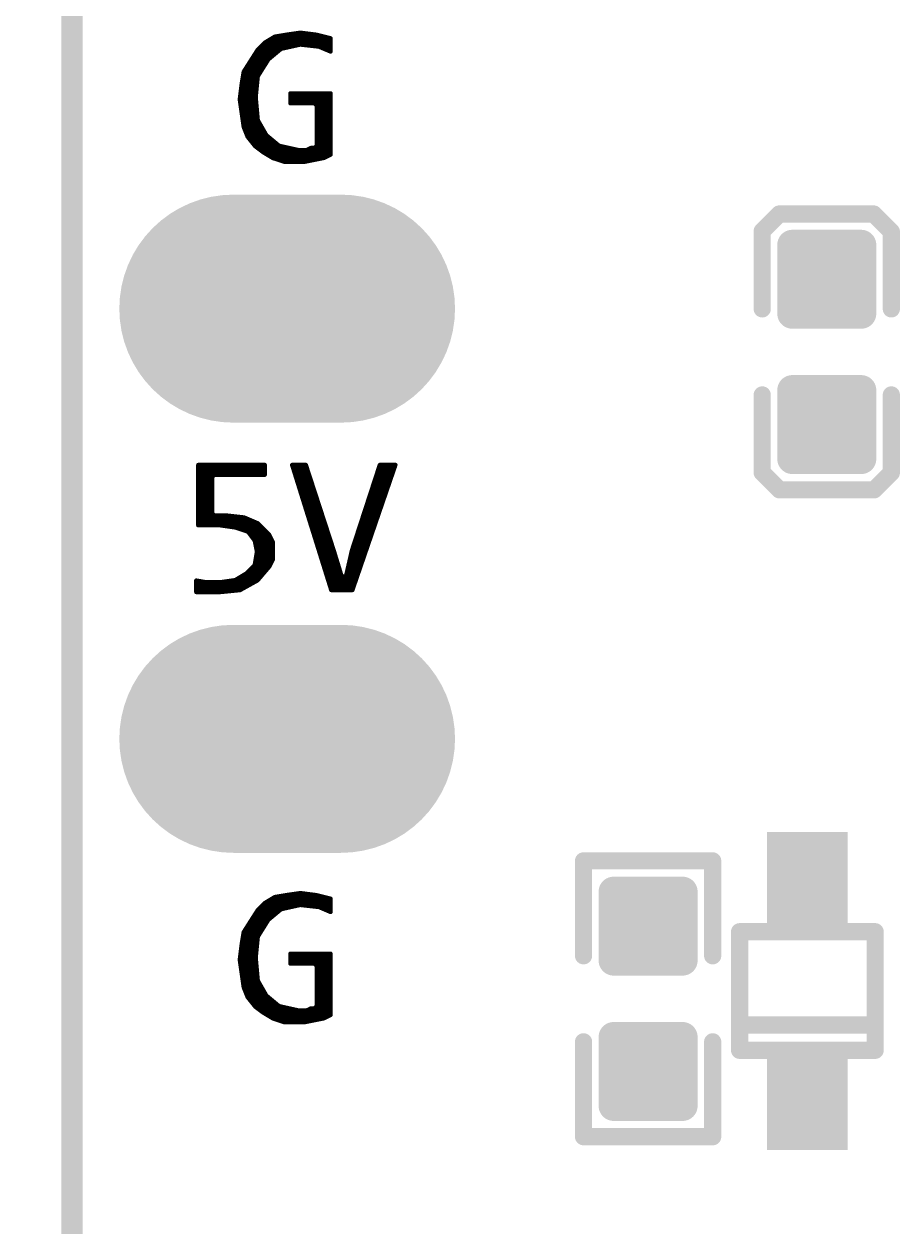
# Model space of a CAD drawing. Extents: x 17.3 to 58.6, y 21.7 to 91.7.
# Drawn here: x 25.12 to 30.29, y 33.65 to 40.75 of the extents above; entities that cross this region are included whole.
import ezdxf

# ---------------------------------------------------------------- set-up
doc = ezdxf.new("R2010")
doc.units = 0
doc.header["$MEASUREMENT"] = 0
doc.layers.get('0').update_dxf_attribs({"linetype": 'CONTINUOUS'})
doc.layers.add('SILKTOP_PHO', color=251, linetype='CONTINUOUS', true_color=0x636466)
doc.styles.get("Standard").update_dxf_attribs({"font": 'arial.ttf'})
doc.dimstyles.new('1', dxfattribs={"dimtxt": 1.5, "dimasz": 1.5, "dimexe": 0.18, "dimexo": 0, "dimgap": 0.5, "dimtad": 0, "dimtih": 1, "dimtoh": 1, "dimzin": 0, "dimdsep": 46, "dimtxsty": 'Standard', "dimcen": 0.09, "dimclrd": 7, "dimadec": 0, "dimazin": 0, "dimtfac": 1, "dimtofl": 0, "dimtmove": 2, "dimatfit": 3, "dimfxl": 1, "dimtolj": 1, "dimtzin": 0, "dimlwd": 15, "dimlwe": 15, "dimarcsym": 0})

# ---------------------------------------------------------------- blocks, each defined once
blk = doc.blocks.new('ROUND_191')
at = {"const_width": 0.0127}
blk.add_lwpolyline([(-0.00635, 0, 1), (0.00635, 0, 1)], format="xyb", close=True, dxfattribs=at)
blk = doc.blocks.new('ROUND_16')
at = {"const_width": 0.0508}
blk.add_lwpolyline([(-0.0254, 0, 1), (0.0254, 0, 1)], format="xyb", close=True, dxfattribs=at)
blk = doc.blocks.new('RECTANGLE_59')
blk.add_solid([(0.238124, 0.27813), (0.238124, -0.27813), (-0.238124, 0.27813), (-0.238124, -0.27813)])
blk = doc.blocks.new('OBLONG_47')
at = {"const_width": 1.3462}
blk.add_lwpolyline([(0.3175, 0), (-0.3175, 0)], dxfattribs=at)
at = {"const_width": 0.6731}
for points in [[(-0.65405, 0, 1), (0.01905, 0, 1)], [(-0.01905, 0, 1), (0.65405, 0, 1)]]:
    blk.add_lwpolyline(points, format="xyb", close=True, dxfattribs=at)
blk = doc.blocks.new('ROUND_42')
at = {"const_width": 0.0889}
blk.add_lwpolyline([(-0.04445, 0, 1), (0.04445, 0, 1)], format="xyb", close=True, dxfattribs=at)
blk = doc.blocks.new('*D78')
at = {"color": 0, "linetype": 'Continuous', "lineweight": 15, "transparency": 16777216}
for p, q in [((25.9001, 73.66), (19.7132, 73.66)), ((25.9001, 25.4), (19.7132, 25.4))]:
    blk.add_line(p, q, dxfattribs=at)
at = {"color": 7, "linetype": 'Continuous', "lineweight": 15, "transparency": 16777216}
for p, q in [((19.8932, 72.16), (19.8932, 50.7959)), ((19.8932, 26.9), (19.8932, 48.2641))]:
    blk.add_line(p, q, dxfattribs=at)
at = {"color": 7, "linetype": 'Continuous', "transparency": 16777216}
for points in [[(19.6432, 72.16), (20.1432, 72.16), (19.8932, 73.66)], [(19.6432, 26.9), (20.1432, 26.9), (19.8932, 25.4)]]:
    blk.add_solid(points, dxfattribs=at)
at = {"color": 0, "linetype": 'Continuous', "transparency": 16777216, "insert": (19.8932, 49.53), "char_height": 1.5, "attachment_point": 5}
blk.add_mtext('\\A1;48.26', dxfattribs=at)

msp = doc.modelspace()

# ---------------------------------------------------------------- linework, layer by layer
for points, const_width in [([(25.4, 73.159874), (25.4, 25.900126)], 0.127), ([(29.651198, 39.035228), (29.651198, 39.441628)], 0.1778), ([(29.651198, 39.441628), (30.057598, 39.441628)], 0.1778), ([(29.6672, 39.035228), (29.6672, 39.441628)], 0.1778), ([(29.845, 39.035228), (29.845, 39.441628)], 0.1778), ([(30.0228, 39.035228), (30.0228, 39.441628)], 0.1778), ([(30.057598, 39.441628), (30.057598, 39.035228)], 0.1778), ([(29.651198, 39.2684), (30.057598, 39.2684)], 0.1778), ([(29.651198, 39.0906), (30.057598, 39.0906)], 0.1778), ([(30.057598, 39.035228), (29.651198, 39.035228)], 0.1778), ([(29.651198, 38.177216), (29.651198, 38.583616)], 0.1778), ([(29.651198, 38.583616), (30.057598, 38.583616)], 0.1778), ([(29.651198, 38.5572), (30.057598, 38.5572)], 0.1778), ([(29.6672, 38.177216), (29.6672, 38.583616)], 0.1778), ([(29.845, 38.177216), (29.845, 38.583616)], 0.1778), ([(30.0228, 38.177216), (30.0228, 38.583616)], 0.1778), ([(30.057598, 38.583616), (30.057598, 38.177216)], 0.1778), ([(29.651198, 38.3794), (30.057598, 38.3794)], 0.1778), ([(29.651198, 38.2016), (30.057598, 38.2016)], 0.1778), ([(30.057598, 38.177216), (29.651198, 38.177216)], 0.1778), ([(28.596844, 35.21583), (28.596844, 35.62223)], 0.1778), ([(28.596844, 35.62223), (29.003244, 35.62223)], 0.1778), ([(28.6004, 35.21583), (28.6004, 35.62223)], 0.1778), ([(28.7782, 35.21583), (28.7782, 35.62223)], 0.1778), ([(28.956, 35.21583), (28.956, 35.62223)], 0.1778), ([(29.003244, 35.62223), (29.003244, 35.21583)], 0.1778), ([(28.596844, 35.5346), (29.003244, 35.5346)], 0.1778), ([(28.596844, 35.3568), (29.003244, 35.3568)], 0.1778), ([(29.003244, 35.21583), (28.596844, 35.21583)], 0.1778), ([(28.596844, 34.357818), (28.596844, 34.764218)], 0.1778), ([(28.596844, 34.764218), (29.003244, 34.764218)], 0.1778), ([(28.6004, 34.357818), (28.6004, 34.764218)], 0.1778), ([(28.7782, 34.357818), (28.7782, 34.764218)], 0.1778), ([(28.956, 34.357818), (28.956, 34.764218)], 0.1778), ([(29.003244, 34.764218), (29.003244, 34.357818)], 0.1778), ([(28.596844, 34.6456), (29.003244, 34.6456)], 0.1778), ([(28.596844, 34.4678), (29.003244, 34.4678)], 0.1778), ([(29.003244, 34.357818), (28.596844, 34.357818)], 0.1778)]:
    msp.add_lwpolyline(points, dxfattribs=dict(const_width=const_width))
at = {"layer": 'SILKTOP_PHO', "color": 251, "true_color": 0x636466}
for points, const_width in [([(25.4, 73.159874), (25.4, 25.900126)], 0.127), ([(26.596848, 40.670734), (26.54046, 40.636952)], 0.0254), ([(26.5684, 40.544242), (26.5684, 40.653716)], 0.0254), ([(26.5938, 40.565324), (26.5938, 40.668956)], 0.0254), ([(26.665936, 40.682418), (26.596848, 40.670734)], 0.0254), ([(26.6192, 40.58666), (26.6192, 40.674544)], 0.0254), ([(26.6446, 40.601392), (26.6446, 40.678862)], 0.0254), ([(26.747724, 40.694102), (26.665936, 40.682418)], 0.0254), ([(26.67, 40.60698), (26.67, 40.682926)], 0.0254), ([(26.6954, 40.612822), (26.6954, 40.686482)], 0.0254), ([(26.7208, 40.61841), (26.7208, 40.690292)], 0.0254), ([(26.7462, 40.623998), (26.7462, 40.693848)], 0.0254), ([(26.840688, 40.682418), (26.747724, 40.694102)], 0.0254), ([(26.7716, 40.621458), (26.7716, 40.691054)], 0.0254), ([(26.797, 40.618664), (26.797, 40.688006)], 0.0254), ([(26.8224, 40.61587), (26.8224, 40.684704)], 0.0254), ([(26.926032, 40.661082), (26.840688, 40.682418)], 0.0254), ([(26.8478, 40.613076), (26.8478, 40.68064)], 0.0254), ([(26.8732, 40.605456), (26.8732, 40.67429)], 0.0254), ([(26.8986, 40.594534), (26.8986, 40.66794)], 0.0254), ([(26.924, 40.583612), (26.924, 40.66159)], 0.0254), ([(26.926032, 40.58285), (26.926032, 40.661082)], 0.0254), ([(26.494994, 40.591486), (26.41346, 40.46347)], 0.0254), ([(26.4922, 40.393874), (26.4922, 40.587168)], 0.0254), ([(26.54046, 40.636952), (26.494994, 40.591486)], 0.0254), ([(26.5176, 40.470328), (26.5176, 40.614092)], 0.0254), ([(26.543, 40.510968), (26.543, 40.638476)], 0.0254), ([(26.560272, 40.537638), (26.6319, 40.597328)], 0.0254), ([(26.6319, 40.597328), (26.637488, 40.599868)], 0.0254), ([(26.637488, 40.599868), (26.74493, 40.623744)], 0.0254), ([(26.74493, 40.623744), (26.748994, 40.623998)], 0.0254), ([(26.748994, 40.623998), (26.856436, 40.61206)], 0.0254), ([(26.856436, 40.61206), (26.859992, 40.611044)], 0.0254), ([(26.859992, 40.611044), (26.926032, 40.58285)], 0.0254), ([(26.4668, 40.042338), (26.4668, 40.54729)], 0.0254), ([(26.498042, 40.439086), (26.557732, 40.53459)], 0.0254), ([(26.557732, 40.53459), (26.560272, 40.537638)], 0.0254), ([(26.41346, 40.46347), (26.40203, 40.394636)], 0.0254), ([(26.416, 40.131238), (26.416, 40.467534)], 0.0254), ([(26.4414, 40.074088), (26.4414, 40.507412)], 0.0254), ([(26.496264, 40.433498), (26.498042, 40.439086)], 0.0254), ([(26.40203, 40.394636), (26.390346, 40.30091)], 0.0254), ([(26.484326, 40.314118), (26.496264, 40.433498)], 0.0254), ([(26.390346, 40.30091), (26.413714, 40.13708)], 0.0254), ([(26.3906, 40.298878), (26.3906, 40.30345)], 0.0254), ([(26.484072, 40.312848), (26.484326, 40.314118)], 0.0254), ([(26.484326, 40.311578), (26.484072, 40.312848)], 0.0254), ([(26.496264, 40.18026), (26.484326, 40.311578)], 0.0254), ([(26.926032, 40.335962), (26.688796, 40.335962)], 0.0254), ([(26.688796, 40.335962), (26.688796, 40.277796)], 0.0254), ([(26.6954, 40.277796), (26.6954, 40.335962)], 0.0254), ([(26.7208, 40.277796), (26.7208, 40.335962)], 0.0254), ([(26.7462, 40.277796), (26.7462, 40.335962)], 0.0254), ([(26.7716, 40.277796), (26.7716, 40.335962)], 0.0254), ([(26.797, 40.277796), (26.797, 40.335962)], 0.0254), ([(26.8224, 40.277796), (26.8224, 40.335962)], 0.0254), ([(26.8478, 39.947088), (26.8478, 40.335962)], 0.0254), ([(26.8732, 39.952168), (26.8732, 40.335962)], 0.0254), ([(26.8986, 39.960804), (26.8986, 40.335962)], 0.0254), ([(26.924, 39.973504), (26.924, 40.335962)], 0.0254), ([(26.926032, 39.97452), (26.926032, 40.335962)], 0.0254), ([(26.688796, 40.277796), (26.83129, 40.277796)], 0.0254), ([(26.83129, 40.277796), (26.84399, 40.265096)], 0.0254), ([(26.84399, 40.265096), (26.84399, 40.026336)], 0.0254), ([(26.4922, 40.015922), (26.4922, 40.223948)], 0.0254), ([(26.497788, 40.17518), (26.496264, 40.18026)], 0.0254), ([(26.54554, 40.091614), (26.497788, 40.17518)], 0.0254), ([(26.413714, 40.13708), (26.43632, 40.080438)], 0.0254), ([(26.5176, 39.996872), (26.5176, 40.140636)], 0.0254), ([(26.543, 39.979854), (26.543, 40.096186)], 0.0254), ([(26.548334, 40.088058), (26.54554, 40.091614)], 0.0254), ([(26.619962, 40.028368), (26.548334, 40.088058)], 0.0254), ([(26.43632, 40.080438), (26.481786, 40.023542)], 0.0254), ([(26.481786, 40.023542), (26.52776, 39.988998)], 0.0254), ([(26.5684, 39.964614), (26.5684, 40.071548)], 0.0254), ([(26.5938, 39.95166), (26.5938, 40.050466)], 0.0254), ([(26.6192, 39.943278), (26.6192, 40.02913)], 0.0254), ([(26.62555, 40.025828), (26.619962, 40.028368)], 0.0254), ([(26.732992, 40.001952), (26.62555, 40.025828)], 0.0254), ([(26.6446, 39.934642), (26.6446, 40.02151)], 0.0254), ([(26.67, 39.931594), (26.67, 40.015922)], 0.0254), ([(26.810208, 40.013636), (26.789126, 40.002968)], 0.0254), ([(26.83129, 40.013636), (26.810208, 40.013636)], 0.0254), ([(26.8224, 39.942008), (26.8224, 40.013636)], 0.0254), ([(26.84399, 40.026336), (26.83129, 40.013636)], 0.0254), ([(26.52776, 39.988998), (26.585672, 39.9542)], 0.0254), ([(26.585672, 39.9542), (26.654252, 39.931594)], 0.0254), ([(26.6954, 39.931594), (26.6954, 40.010334)], 0.0254), ([(26.7208, 39.931594), (26.7208, 40.004746)], 0.0254), ([(26.735786, 40.001698), (26.732992, 40.001952)], 0.0254), ([(26.783538, 40.001698), (26.735786, 40.001698)], 0.0254), ([(26.7462, 39.931594), (26.7462, 40.001698)], 0.0254), ([(26.77033, 39.931594), (26.886662, 39.954708)], 0.0254), ([(26.7716, 39.931848), (26.7716, 40.001698)], 0.0254), ([(26.789126, 40.002968), (26.783538, 40.001698)], 0.0254), ([(26.797, 39.936928), (26.797, 40.007032)], 0.0254), ([(26.886662, 39.954708), (26.926032, 39.97452)], 0.0254), ([(26.654252, 39.931594), (26.77033, 39.931594)], 0.0254), ([(29.473398, 39.5224), (29.574744, 39.624)], 0.1016), ([(29.574744, 39.624), (30.130496, 39.624)], 0.1016), ([(30.130496, 39.624), (30.235398, 39.519098)], 0.1016), ([(29.473398, 39.063422), (29.473398, 39.5224)], 0.1016), ([(30.235398, 39.519098), (30.235398, 39.063422)], 0.1016), ([(29.473398, 38.555422), (29.473398, 38.096698)], 0.1016), ([(30.235398, 38.096698), (30.235398, 38.555422)], 0.1016), ([(26.53792, 38.142164), (26.14549, 38.142164)], 0.0254), ([(26.14549, 38.142164), (26.14549, 37.785548)], 0.0254), ([(26.162, 37.785548), (26.162, 38.142164)], 0.0254), ([(26.1874, 37.785548), (26.1874, 38.142164)], 0.0254), ([(26.2128, 37.785548), (26.2128, 38.142164)], 0.0254), ([(26.2382, 38.083998), (26.2382, 38.142164)], 0.0254), ([(26.2636, 38.083998), (26.2636, 38.142164)], 0.0254), ([(26.289, 38.083998), (26.289, 38.142164)], 0.0254), ([(26.3144, 38.083998), (26.3144, 38.142164)], 0.0254), ([(26.3398, 38.083998), (26.3398, 38.142164)], 0.0254), ([(26.3652, 38.083998), (26.3652, 38.142164)], 0.0254), ([(26.3906, 38.083998), (26.3906, 38.142164)], 0.0254), ([(26.416, 38.083998), (26.416, 38.142164)], 0.0254), ([(26.4414, 38.083998), (26.4414, 38.142164)], 0.0254), ([(26.4668, 38.083998), (26.4668, 38.142164)], 0.0254), ([(26.4922, 38.083998), (26.4922, 38.142164)], 0.0254), ([(26.5176, 38.083998), (26.5176, 38.142164)], 0.0254), ([(26.53792, 38.083998), (26.53792, 38.142164)], 0.0254), ([(26.780236, 38.142164), (26.69921, 38.142164)], 0.0254), ([(26.69921, 38.142164), (26.930096, 37.403532)], 0.0254), ([(26.7208, 38.073076), (26.7208, 38.142164)], 0.0254), ([(26.7462, 37.991796), (26.7462, 38.142164)], 0.0254), ([(26.7716, 37.910516), (26.7716, 38.142164)], 0.0254), ([(26.944574, 37.63772), (26.780236, 38.142164)], 0.0254), ([(27.216608, 38.142164), (27.05227, 37.637974)], 0.0254), ([(27.055064, 37.403532), (27.30881, 38.142164)], 0.0254), ([(27.2034, 37.835332), (27.2034, 38.101778)], 0.0254), ([(27.30881, 38.142164), (27.216608, 38.142164)], 0.0254), ([(27.2288, 37.909246), (27.2288, 38.142164)], 0.0254), ([(27.2542, 37.98316), (27.2542, 38.142164)], 0.0254), ([(27.2796, 38.05682), (27.2796, 38.142164)], 0.0254), ([(27.305, 38.130734), (27.305, 38.142164)], 0.0254), ([(29.473398, 38.096698), (29.574998, 37.995098)], 0.1016), ([(30.133798, 37.995098), (30.235398, 38.096698)], 0.1016), ([(26.227532, 38.071298), (26.240232, 38.083998)], 0.0254), ([(26.227532, 37.856414), (26.227532, 38.071298)], 0.0254), ([(26.240232, 38.083998), (26.53792, 38.083998)], 0.0254), ([(26.797, 37.829236), (26.797, 38.090602)], 0.0254), ([(29.574998, 37.995098), (30.133798, 37.995098)], 0.1016), ([(26.8224, 37.747956), (26.8224, 38.012624)], 0.0254), ([(27.178, 37.761418), (27.178, 38.0238)], 0.0254), ([(26.8478, 37.666676), (26.8478, 37.934646)], 0.0254), ([(27.1526, 37.687504), (27.1526, 37.945822)], 0.0254), ([(26.240232, 37.843714), (26.227532, 37.856414)], 0.0254), ([(26.2382, 37.785548), (26.2382, 37.843968)], 0.0254), ([(26.311098, 37.843714), (26.240232, 37.843714)], 0.0254), ([(26.2636, 37.785548), (26.2636, 37.843714)], 0.0254), ([(26.289, 37.78377), (26.289, 37.843714)], 0.0254), ([(26.416, 37.83203), (26.311098, 37.843714)], 0.0254), ([(26.3144, 37.780214), (26.3144, 37.84346)], 0.0254), ([(26.3398, 37.776658), (26.3398, 37.840412)], 0.0254), ([(26.3652, 37.77234), (26.3652, 37.837618)], 0.0254), ([(26.3906, 37.763958), (26.3906, 37.834824)], 0.0254), ([(26.495502, 37.797994), (26.416, 37.83203)], 0.0254), ([(26.416, 37.755576), (26.416, 37.83203)], 0.0254), ([(26.4414, 37.744654), (26.4414, 37.821108)], 0.0254), ([(26.8732, 37.585396), (26.8732, 37.856414)], 0.0254), ([(27.1272, 37.61359), (27.1272, 37.867844)], 0.0254), ([(26.14549, 37.785548), (26.276046, 37.785548)], 0.0254), ([(26.276046, 37.785548), (26.277824, 37.785294)], 0.0254), ([(26.277824, 37.785294), (26.36139, 37.773356)], 0.0254), ([(26.36139, 37.773356), (26.363676, 37.772848)], 0.0254), ([(26.363676, 37.772848), (26.435304, 37.748972)], 0.0254), ([(26.435304, 37.748972), (26.4414, 37.744654)], 0.0254), ([(26.4414, 37.744654), (26.477214, 37.696902)], 0.0254), ([(26.4668, 37.710618), (26.4668, 37.810186)], 0.0254), ([(26.4922, 37.459158), (26.4922, 37.799518)], 0.0254), ([(26.564082, 37.729414), (26.495502, 37.797994)], 0.0254), ([(26.5176, 37.487098), (26.5176, 37.775896)], 0.0254), ([(26.543, 37.516816), (26.543, 37.750496)], 0.0254), ([(26.8986, 37.504116), (26.8986, 37.778436)], 0.0254), ([(27.1018, 37.539676), (27.1018, 37.789866)], 0.0254), ([(26.477214, 37.696902), (26.4795, 37.691822)], 0.0254), ([(26.4795, 37.691822), (26.491438, 37.632132)], 0.0254), ([(26.585672, 37.686234), (26.564082, 37.729414)], 0.0254), ([(26.5684, 37.550344), (26.5684, 37.720778)], 0.0254), ([(26.585672, 37.584888), (26.585672, 37.686234)], 0.0254), ([(26.924, 37.422836), (26.924, 37.700458)], 0.0254), ([(27.0764, 37.465762), (27.0764, 37.711888)], 0.0254), ([(26.491438, 37.62756), (26.4795, 37.555932)], 0.0254), ([(26.491438, 37.632132), (26.491692, 37.629592)], 0.0254), ([(26.491692, 37.629592), (26.491438, 37.62756)], 0.0254), ([(26.992072, 37.482526), (26.944574, 37.63772)], 0.0254), ([(26.9494, 37.403532), (26.9494, 37.621718)], 0.0254), ([(27.05227, 37.637974), (27.01671, 37.483542)], 0.0254), ([(27.051, 37.403532), (27.051, 37.632132)], 0.0254), ([(26.475944, 37.54882), (26.428192, 37.501068)], 0.0254), ([(26.4668, 37.444934), (26.4668, 37.539676)], 0.0254), ([(26.4795, 37.555932), (26.475944, 37.54882)], 0.0254), ([(26.49474, 37.460428), (26.563828, 37.5412)], 0.0254), ([(26.563828, 37.5412), (26.585672, 37.584888)], 0.0254), ([(26.9748, 37.403532), (26.9748, 37.539168)], 0.0254), ([(26.190194, 37.44976), (26.133552, 37.459412)], 0.0254), ([(26.133552, 37.459412), (26.133552, 37.391594)], 0.0254), ([(26.1366, 37.391594), (26.1366, 37.458904)], 0.0254), ([(26.36139, 37.461698), (26.277824, 37.44976)], 0.0254), ([(26.3398, 37.397944), (26.3398, 37.45865)], 0.0254), ([(26.366216, 37.463476), (26.36139, 37.461698)], 0.0254), ([(26.3652, 37.400484), (26.3652, 37.462968)], 0.0254), ([(26.425906, 37.49929), (26.366216, 37.463476)], 0.0254), ([(26.3906, 37.403024), (26.3906, 37.478208)], 0.0254), ([(26.391616, 37.403024), (26.49474, 37.460428)], 0.0254), ([(26.416, 37.41674), (26.416, 37.493448)], 0.0254), ([(26.428192, 37.501068), (26.425906, 37.49929)], 0.0254), ([(26.4414, 37.430964), (26.4414, 37.514276)], 0.0254), ([(27.01671, 37.483542), (26.992072, 37.482526)], 0.0254), ([(27.0002, 37.403532), (27.0002, 37.474144)], 0.0254), ([(27.0256, 37.403532), (27.0256, 37.521896)], 0.0254), ([(26.133552, 37.391594), (26.275284, 37.391594)], 0.0254), ([(26.162, 37.391594), (26.162, 37.454586)], 0.0254), ([(26.1874, 37.391594), (26.1874, 37.450268)], 0.0254), ([(26.19248, 37.44976), (26.190194, 37.44976)], 0.0254), ([(26.276046, 37.44976), (26.19248, 37.44976)], 0.0254), ([(26.2128, 37.391594), (26.2128, 37.44976)], 0.0254), ([(26.2382, 37.391594), (26.2382, 37.44976)], 0.0254), ([(26.2636, 37.391594), (26.2636, 37.44976)], 0.0254), ([(26.275284, 37.391594), (26.391616, 37.403024)], 0.0254), ([(26.277824, 37.44976), (26.276046, 37.44976)], 0.0254), ([(26.289, 37.392864), (26.289, 37.451538)], 0.0254), ([(26.3144, 37.395404), (26.3144, 37.455094)], 0.0254), ([(26.930096, 37.403532), (27.055064, 37.403532)], 0.0254), ([(29.181044, 35.804348), (28.419044, 35.804348)], 0.1016), ([(28.419044, 35.804348), (28.419044, 35.244024)], 0.1016), ([(29.181044, 35.244024), (29.181044, 35.804348)], 0.1016), ([(26.747724, 35.614102), (26.665936, 35.602418)], 0.0254), ([(26.7462, 35.543998), (26.7462, 35.613848)], 0.0254), ([(26.840688, 35.602418), (26.747724, 35.614102)], 0.0254), ([(26.54046, 35.556952), (26.494994, 35.511486)], 0.0254), ([(26.596848, 35.590734), (26.54046, 35.556952)], 0.0254), ([(26.543, 35.430968), (26.543, 35.558476)], 0.0254), ([(26.5684, 35.464242), (26.5684, 35.573716)], 0.0254), ([(26.5938, 35.485324), (26.5938, 35.588956)], 0.0254), ([(26.665936, 35.602418), (26.596848, 35.590734)], 0.0254), ([(26.6192, 35.50666), (26.6192, 35.594544)], 0.0254), ([(26.637488, 35.519868), (26.74493, 35.543744)], 0.0254), ([(26.6446, 35.521392), (26.6446, 35.598862)], 0.0254), ([(26.67, 35.52698), (26.67, 35.602926)], 0.0254), ([(26.6954, 35.532822), (26.6954, 35.606482)], 0.0254), ([(26.7208, 35.53841), (26.7208, 35.610292)], 0.0254), ([(26.74493, 35.543744), (26.748994, 35.543998)], 0.0254), ([(26.748994, 35.543998), (26.856436, 35.53206)], 0.0254), ([(26.7716, 35.541458), (26.7716, 35.611054)], 0.0254), ([(26.797, 35.538664), (26.797, 35.608006)], 0.0254), ([(26.8224, 35.53587), (26.8224, 35.604704)], 0.0254), ([(26.926032, 35.581082), (26.840688, 35.602418)], 0.0254), ([(26.8478, 35.533076), (26.8478, 35.60064)], 0.0254), ([(26.8732, 35.525456), (26.8732, 35.59429)], 0.0254), ([(26.8986, 35.514534), (26.8986, 35.58794)], 0.0254), ([(26.924, 35.503612), (26.924, 35.58159)], 0.0254), ([(26.926032, 35.50285), (26.926032, 35.581082)], 0.0254), ([(26.494994, 35.511486), (26.41346, 35.38347)], 0.0254), ([(26.4922, 35.313874), (26.4922, 35.507168)], 0.0254), ([(26.5176, 35.390328), (26.5176, 35.534092)], 0.0254), ([(26.560272, 35.457638), (26.6319, 35.517328)], 0.0254), ([(26.6319, 35.517328), (26.637488, 35.519868)], 0.0254), ([(26.856436, 35.53206), (26.859992, 35.531044)], 0.0254), ([(26.859992, 35.531044), (26.926032, 35.50285)], 0.0254), ([(26.4414, 34.994088), (26.4414, 35.427412)], 0.0254), ([(26.4668, 34.962338), (26.4668, 35.46729)], 0.0254), ([(26.498042, 35.359086), (26.557732, 35.45459)], 0.0254), ([(26.557732, 35.45459), (26.560272, 35.457638)], 0.0254), ([(29.340048, 35.38601), (30.139894, 35.38601)], 0.1016), ([(29.340048, 34.685986), (29.340048, 35.38601)], 0.1016), ([(30.139894, 35.38601), (30.139894, 34.685986)], 0.1016), ([(26.41346, 35.38347), (26.40203, 35.314636)], 0.0254), ([(26.416, 35.051238), (26.416, 35.387534)], 0.0254), ([(26.484326, 35.234118), (26.496264, 35.353498)], 0.0254), ([(26.496264, 35.353498), (26.498042, 35.359086)], 0.0254), ([(26.40203, 35.314636), (26.390346, 35.22091)], 0.0254), ([(26.390346, 35.22091), (26.413714, 35.05708)], 0.0254), ([(26.3906, 35.218878), (26.3906, 35.22345)], 0.0254), ([(26.484072, 35.232848), (26.484326, 35.234118)], 0.0254), ([(26.484326, 35.231578), (26.484072, 35.232848)], 0.0254), ([(26.496264, 35.10026), (26.484326, 35.231578)], 0.0254), ([(26.926032, 35.255962), (26.688796, 35.255962)], 0.0254), ([(26.688796, 35.255962), (26.688796, 35.197796)], 0.0254), ([(26.688796, 35.197796), (26.83129, 35.197796)], 0.0254), ([(26.6954, 35.197796), (26.6954, 35.255962)], 0.0254), ([(26.7208, 35.197796), (26.7208, 35.255962)], 0.0254), ([(26.7462, 35.197796), (26.7462, 35.255962)], 0.0254), ([(26.7716, 35.197796), (26.7716, 35.255962)], 0.0254), ([(26.797, 35.197796), (26.797, 35.255962)], 0.0254), ([(26.8224, 35.197796), (26.8224, 35.255962)], 0.0254), ([(26.83129, 35.197796), (26.84399, 35.185096)], 0.0254), ([(26.8478, 34.867088), (26.8478, 35.255962)], 0.0254), ([(26.8732, 34.872168), (26.8732, 35.255962)], 0.0254), ([(26.8986, 34.880804), (26.8986, 35.255962)], 0.0254), ([(26.924, 34.893504), (26.924, 35.255962)], 0.0254), ([(26.926032, 34.89452), (26.926032, 35.255962)], 0.0254), ([(26.4922, 34.935922), (26.4922, 35.143948)], 0.0254), ([(26.84399, 35.185096), (26.84399, 34.946336)], 0.0254), ([(26.413714, 35.05708), (26.43632, 35.000438)], 0.0254), ([(26.497788, 35.09518), (26.496264, 35.10026)], 0.0254), ([(26.54554, 35.011614), (26.497788, 35.09518)], 0.0254), ([(26.5176, 34.916872), (26.5176, 35.060636)], 0.0254), ([(26.43632, 35.000438), (26.481786, 34.943542)], 0.0254), ([(26.543, 34.899854), (26.543, 35.016186)], 0.0254), ([(26.548334, 35.008058), (26.54554, 35.011614)], 0.0254), ([(26.619962, 34.948368), (26.548334, 35.008058)], 0.0254), ([(26.5684, 34.884614), (26.5684, 34.991548)], 0.0254), ([(26.481786, 34.943542), (26.52776, 34.908998)], 0.0254), ([(26.52776, 34.908998), (26.585672, 34.8742)], 0.0254), ([(26.5938, 34.87166), (26.5938, 34.970466)], 0.0254), ([(26.6192, 34.863278), (26.6192, 34.94913)], 0.0254), ([(26.62555, 34.945828), (26.619962, 34.948368)], 0.0254), ([(26.732992, 34.921952), (26.62555, 34.945828)], 0.0254), ([(26.6446, 34.854642), (26.6446, 34.94151)], 0.0254), ([(26.67, 34.851594), (26.67, 34.935922)], 0.0254), ([(26.6954, 34.851594), (26.6954, 34.930334)], 0.0254), ([(26.7208, 34.851594), (26.7208, 34.924746)], 0.0254), ([(26.735786, 34.921698), (26.732992, 34.921952)], 0.0254), ([(26.783538, 34.921698), (26.735786, 34.921698)], 0.0254), ([(26.7462, 34.851594), (26.7462, 34.921698)], 0.0254), ([(26.7716, 34.851848), (26.7716, 34.921698)], 0.0254), ([(26.789126, 34.922968), (26.783538, 34.921698)], 0.0254), ([(26.810208, 34.933636), (26.789126, 34.922968)], 0.0254), ([(26.797, 34.856928), (26.797, 34.927032)], 0.0254), ([(26.83129, 34.933636), (26.810208, 34.933636)], 0.0254), ([(26.8224, 34.862008), (26.8224, 34.933636)], 0.0254), ([(26.84399, 34.946336), (26.83129, 34.933636)], 0.0254), ([(26.585672, 34.8742), (26.654252, 34.851594)], 0.0254), ([(26.654252, 34.851594), (26.77033, 34.851594)], 0.0254), ([(26.77033, 34.851594), (26.886662, 34.874708)], 0.0254), ([(26.886662, 34.874708), (26.926032, 34.89452)], 0.0254), ([(30.139894, 34.835846), (29.340048, 34.835846)], 0.1016), ([(28.419044, 34.1757), (28.419044, 34.736024)], 0.1016), ([(29.181044, 34.736024), (29.181044, 34.1757)], 0.1016), ([(30.139894, 34.685986), (29.340048, 34.685986)], 0.1016), ([(29.181044, 34.1757), (28.419044, 34.1757)], 0.1016)]:
    msp.add_lwpolyline(points, dxfattribs=dict(at, const_width=const_width))

# ---------------------------------------------------------------- block references
for name, p in [('OBLONG_47', (26.67, 39.064946)), ('ROUND_42', (29.651198, 39.441628)), ('ROUND_42', (29.6672, 39.441628)), ('ROUND_42', (29.845, 39.441628)), ('ROUND_42', (30.0228, 39.441628)), ('ROUND_42', (30.057598, 39.441628)), ('ROUND_42', (29.651198, 39.2684)), ('ROUND_42', (30.057598, 39.2684)), ('ROUND_42', (29.651198, 39.0906)), ('ROUND_42', (30.057598, 39.0906)), ('ROUND_42', (29.651198, 39.035228)), ('ROUND_42', (29.651198, 39.035228)), ('ROUND_42', (29.6672, 39.035228)), ('ROUND_42', (29.845, 39.035228)), ('ROUND_42', (30.0228, 39.035228)), ('ROUND_42', (30.057598, 39.035228)), ('ROUND_42', (29.651198, 38.583616)), ('ROUND_42', (29.651198, 38.5572)), ('ROUND_42', (29.6672, 38.583616)), ('ROUND_42', (29.845, 38.583616)), ('ROUND_42', (30.0228, 38.583616)), ('ROUND_42', (30.057598, 38.583616)), ('ROUND_42', (30.057598, 38.5572)), ('ROUND_42', (29.651198, 38.3794)), ('ROUND_42', (30.057598, 38.3794)), ('ROUND_42', (29.651198, 38.2016)), ('ROUND_42', (29.651198, 38.177216)), ('ROUND_42', (29.651198, 38.177216)), ('ROUND_42', (29.6672, 38.177216)), ('ROUND_42', (29.845, 38.177216)), ('ROUND_42', (30.0228, 38.177216)), ('ROUND_42', (30.057598, 38.2016)), ('ROUND_42', (30.057598, 38.177216)), ('OBLONG_47', (26.67, 36.524946)), ('RECTANGLE_59', (29.740098, 35.69589)), ('ROUND_42', (28.596844, 35.62223)), ('ROUND_42', (28.6004, 35.62223)), ('ROUND_42', (28.7782, 35.62223)), ('ROUND_42', (28.956, 35.62223)), ('ROUND_42', (29.003244, 35.62223)), ('ROUND_42', (28.596844, 35.5346)), ('ROUND_42', (29.003244, 35.5346)), ('ROUND_42', (28.596844, 35.3568)), ('ROUND_42', (29.003244, 35.3568)), ('ROUND_42', (28.596844, 35.21583)), ('ROUND_42', (28.596844, 35.21583)), ('ROUND_42', (28.6004, 35.21583)), ('ROUND_42', (28.7782, 35.21583)), ('ROUND_42', (28.956, 35.21583)), ('ROUND_42', (29.003244, 35.21583)), ('ROUND_42', (28.596844, 34.764218)), ('ROUND_42', (28.6004, 34.764218)), ('ROUND_42', (28.7782, 34.764218)), ('ROUND_42', (28.956, 34.764218)), ('ROUND_42', (29.003244, 34.764218)), ('ROUND_42', (28.596844, 34.6456)), ('ROUND_42', (29.003244, 34.6456)), ('RECTANGLE_59', (29.740098, 34.375852)), ('ROUND_42', (28.596844, 34.4678)), ('ROUND_42', (29.003244, 34.4678)), ('ROUND_42', (28.596844, 34.357818)), ('ROUND_42', (28.596844, 34.357818)), ('ROUND_42', (28.6004, 34.357818)), ('ROUND_42', (28.7782, 34.357818)), ('ROUND_42', (28.956, 34.357818)), ('ROUND_42', (29.003244, 34.357818))]:
    msp.add_blockref(name, p)
for name, p in [('ROUND_191', (26.5684, 40.653716)), ('ROUND_191', (26.5938, 40.668956)), ('ROUND_191', (26.596848, 40.670734)), ('ROUND_191', (26.6192, 40.674544)), ('ROUND_191', (26.6446, 40.678862)), ('ROUND_191', (26.665936, 40.682418)), ('ROUND_191', (26.67, 40.682926)), ('ROUND_191', (26.6954, 40.686482)), ('ROUND_191', (26.7208, 40.690292)), ('ROUND_191', (26.7462, 40.693848)), ('ROUND_191', (26.747724, 40.694102)), ('ROUND_191', (26.7716, 40.691054)), ('ROUND_191', (26.797, 40.688006)), ('ROUND_191', (26.8224, 40.684704)), ('ROUND_191', (26.840688, 40.682418)), ('ROUND_191', (26.8478, 40.68064)), ('ROUND_191', (26.8732, 40.67429)), ('ROUND_191', (26.8986, 40.66794)), ('ROUND_191', (26.924, 40.66159)), ('ROUND_191', (26.926032, 40.661082)), ('ROUND_191', (26.926032, 40.661082)), ('ROUND_191', (26.4922, 40.587168)), ('ROUND_191', (26.494994, 40.591486)), ('ROUND_191', (26.5176, 40.614092)), ('ROUND_191', (26.54046, 40.636952)), ('ROUND_191', (26.543, 40.638476)), ('ROUND_191', (26.6192, 40.58666)), ('ROUND_191', (26.6319, 40.597328)), ('ROUND_191', (26.637488, 40.599868)), ('ROUND_191', (26.6446, 40.601392)), ('ROUND_191', (26.67, 40.60698)), ('ROUND_191', (26.6954, 40.612822)), ('ROUND_191', (26.7208, 40.61841)), ('ROUND_191', (26.74493, 40.623744)), ('ROUND_191', (26.7462, 40.623998)), ('ROUND_191', (26.748994, 40.623998)), ('ROUND_191', (26.7716, 40.621458)), ('ROUND_191', (26.797, 40.618664)), ('ROUND_191', (26.8224, 40.61587)), ('ROUND_191', (26.8478, 40.613076)), ('ROUND_191', (26.856436, 40.61206)), ('ROUND_191', (26.859992, 40.611044)), ('ROUND_191', (26.8732, 40.605456)), ('ROUND_191', (26.8986, 40.594534)), ('ROUND_191', (26.924, 40.583612)), ('ROUND_191', (26.926032, 40.58285)), ('ROUND_191', (26.4668, 40.54729)), ('ROUND_191', (26.543, 40.510968)), ('ROUND_191', (26.557732, 40.53459)), ('ROUND_191', (26.560272, 40.537638)), ('ROUND_191', (26.5684, 40.544242)), ('ROUND_191', (26.5938, 40.565324)), ('ROUND_191', (26.41346, 40.46347)), ('ROUND_191', (26.416, 40.467534)), ('ROUND_191', (26.4414, 40.507412)), ('ROUND_191', (26.498042, 40.439086)), ('ROUND_191', (26.5176, 40.470328)), ('ROUND_191', (26.40203, 40.394636)), ('ROUND_191', (26.4922, 40.393874)), ('ROUND_191', (26.496264, 40.433498)), ('ROUND_191', (26.390346, 40.30091)), ('ROUND_191', (26.3906, 40.30345)), ('ROUND_191', (26.3906, 40.298878)), ('ROUND_191', (26.484072, 40.312848)), ('ROUND_191', (26.484326, 40.314118)), ('ROUND_191', (26.484326, 40.311578)), ('ROUND_191', (26.688796, 40.335962)), ('ROUND_191', (26.6954, 40.335962)), ('ROUND_191', (26.7208, 40.335962)), ('ROUND_191', (26.7462, 40.335962)), ('ROUND_191', (26.7716, 40.335962)), ('ROUND_191', (26.797, 40.335962)), ('ROUND_191', (26.8224, 40.335962)), ('ROUND_191', (26.8478, 40.335962)), ('ROUND_191', (26.8732, 40.335962)), ('ROUND_191', (26.8986, 40.335962)), ('ROUND_191', (26.924, 40.335962)), ('ROUND_191', (26.926032, 40.335962)), ('ROUND_191', (26.688796, 40.277796)), ('ROUND_191', (26.6954, 40.277796)), ('ROUND_191', (26.7208, 40.277796)), ('ROUND_191', (26.7462, 40.277796)), ('ROUND_191', (26.7716, 40.277796)), ('ROUND_191', (26.797, 40.277796)), ('ROUND_191', (26.8224, 40.277796)), ('ROUND_191', (26.83129, 40.277796)), ('ROUND_191', (26.84399, 40.265096)), ('ROUND_191', (26.4922, 40.223948)), ('ROUND_191', (26.496264, 40.18026)), ('ROUND_191', (26.497788, 40.17518)), ('ROUND_191', (26.413714, 40.13708)), ('ROUND_191', (26.416, 40.131238)), ('ROUND_191', (26.5176, 40.140636)), ('ROUND_191', (26.543, 40.096186)), ('ROUND_191', (26.54554, 40.091614)), ('ROUND_191', (26.548334, 40.088058)), ('ROUND_191', (26.43632, 40.080438)), ('ROUND_191', (26.4414, 40.074088)), ('ROUND_191', (26.4668, 40.042338)), ('ROUND_191', (26.481786, 40.023542)), ('ROUND_191', (26.4922, 40.015922)), ('ROUND_191', (26.5684, 40.071548)), ('ROUND_191', (26.5938, 40.050466)), ('ROUND_191', (26.6192, 40.02913)), ('ROUND_191', (26.619962, 40.028368)), ('ROUND_191', (26.62555, 40.025828)), ('ROUND_191', (26.6446, 40.02151)), ('ROUND_191', (26.67, 40.015922)), ('ROUND_191', (26.810208, 40.013636)), ('ROUND_191', (26.8224, 40.013636)), ('ROUND_191', (26.83129, 40.013636)), ('ROUND_191', (26.84399, 40.026336)), ('ROUND_191', (26.5176, 39.996872)), ('ROUND_191', (26.52776, 39.988998)), ('ROUND_191', (26.543, 39.979854)), ('ROUND_191', (26.5684, 39.964614)), ('ROUND_191', (26.585672, 39.9542)), ('ROUND_191', (26.5938, 39.95166)), ('ROUND_191', (26.6192, 39.943278)), ('ROUND_191', (26.6954, 40.010334)), ('ROUND_191', (26.7208, 40.004746)), ('ROUND_191', (26.732992, 40.001952)), ('ROUND_191', (26.735786, 40.001698)), ('ROUND_191', (26.7462, 40.001698)), ('ROUND_191', (26.7716, 40.001698)), ('ROUND_191', (26.783538, 40.001698)), ('ROUND_191', (26.789126, 40.002968)), ('ROUND_191', (26.797, 40.007032)), ('ROUND_191', (26.8224, 39.942008)), ('ROUND_191', (26.8478, 39.947088)), ('ROUND_191', (26.8732, 39.952168)), ('ROUND_191', (26.886662, 39.954708)), ('ROUND_191', (26.8986, 39.960804)), ('ROUND_191', (26.924, 39.973504)), ('ROUND_191', (26.926032, 39.97452)), ('ROUND_191', (26.6446, 39.934642)), ('ROUND_191', (26.654252, 39.931594)), ('ROUND_191', (26.67, 39.931594)), ('ROUND_191', (26.6954, 39.931594)), ('ROUND_191', (26.7208, 39.931594)), ('ROUND_191', (26.7462, 39.931594)), ('ROUND_191', (26.77033, 39.931594)), ('ROUND_191', (26.7716, 39.931848)), ('ROUND_191', (26.797, 39.936928)), ('ROUND_16', (29.574744, 39.624)), ('ROUND_16', (30.130496, 39.624)), ('ROUND_16', (29.473398, 39.5224)), ('ROUND_16', (30.235398, 39.519098)), ('ROUND_16', (29.473398, 39.063422)), ('ROUND_16', (30.235398, 39.063422)), ('ROUND_16', (29.473398, 38.555422)), ('ROUND_16', (30.235398, 38.555422)), ('ROUND_191', (26.14549, 38.142164)), ('ROUND_191', (26.162, 38.142164)), ('ROUND_191', (26.1874, 38.142164)), ('ROUND_191', (26.2128, 38.142164)), ('ROUND_191', (26.2382, 38.142164)), ('ROUND_191', (26.2636, 38.142164)), ('ROUND_191', (26.289, 38.142164)), ('ROUND_191', (26.3144, 38.142164)), ('ROUND_191', (26.3398, 38.142164)), ('ROUND_191', (26.3652, 38.142164)), ('ROUND_191', (26.3906, 38.142164)), ('ROUND_191', (26.416, 38.142164)), ('ROUND_191', (26.4414, 38.142164)), ('ROUND_191', (26.4668, 38.142164)), ('ROUND_191', (26.4922, 38.142164)), ('ROUND_191', (26.5176, 38.142164)), ('ROUND_191', (26.53792, 38.142164)), ('ROUND_191', (26.69921, 38.142164)), ('ROUND_191', (26.7208, 38.142164)), ('ROUND_191', (26.7462, 38.142164)), ('ROUND_191', (26.7716, 38.142164)), ('ROUND_191', (26.780236, 38.142164)), ('ROUND_191', (27.2034, 38.101778)), ('ROUND_191', (27.216608, 38.142164)), ('ROUND_191', (27.2288, 38.142164)), ('ROUND_191', (27.2542, 38.142164)), ('ROUND_191', (27.2796, 38.142164)), ('ROUND_191', (27.305, 38.142164)), ('ROUND_191', (27.305, 38.130734)), ('ROUND_191', (27.30881, 38.142164)), ('ROUND_191', (27.30881, 38.142164)), ('ROUND_16', (29.473398, 38.096698)), ('ROUND_16', (30.235398, 38.096698)), ('ROUND_191', (26.227532, 38.071298)), ('ROUND_191', (26.2382, 38.083998)), ('ROUND_191', (26.240232, 38.083998)), ('ROUND_191', (26.2636, 38.083998)), ('ROUND_191', (26.289, 38.083998)), ('ROUND_191', (26.3144, 38.083998)), ('ROUND_191', (26.3398, 38.083998)), ('ROUND_191', (26.3652, 38.083998)), ('ROUND_191', (26.3906, 38.083998)), ('ROUND_191', (26.416, 38.083998)), ('ROUND_191', (26.4414, 38.083998)), ('ROUND_191', (26.4668, 38.083998)), ('ROUND_191', (26.4922, 38.083998)), ('ROUND_191', (26.5176, 38.083998)), ('ROUND_191', (26.53792, 38.083998)), ('ROUND_191', (26.7208, 38.073076)), ('ROUND_191', (26.797, 38.090602)), ('ROUND_191', (27.2796, 38.05682)), ('ROUND_16', (29.574998, 37.995098)), ('ROUND_16', (30.133798, 37.995098)), ('ROUND_191', (26.7462, 37.991796)), ('ROUND_191', (26.8224, 38.012624)), ('ROUND_191', (27.178, 38.0238)), ('ROUND_191', (27.2542, 37.98316)), ('ROUND_191', (26.7716, 37.910516)), ('ROUND_191', (26.8478, 37.934646)), ('ROUND_191', (27.1526, 37.945822)), ('ROUND_191', (27.2288, 37.909246)), ('ROUND_191', (26.227532, 37.856414)), ('ROUND_191', (26.2382, 37.843968)), ('ROUND_191', (26.240232, 37.843714)), ('ROUND_191', (26.2636, 37.843714)), ('ROUND_191', (26.289, 37.843714)), ('ROUND_191', (26.311098, 37.843714)), ('ROUND_191', (26.3144, 37.84346)), ('ROUND_191', (26.3398, 37.840412)), ('ROUND_191', (26.3652, 37.837618)), ('ROUND_191', (26.3906, 37.834824)), ('ROUND_191', (26.416, 37.83203)), ('ROUND_191', (26.416, 37.83203)), ('ROUND_191', (26.4414, 37.821108)), ('ROUND_191', (26.797, 37.829236)), ('ROUND_191', (26.8732, 37.856414)), ('ROUND_191', (27.1272, 37.867844)), ('ROUND_191', (27.2034, 37.835332)), ('ROUND_191', (26.14549, 37.785548)), ('ROUND_191', (26.162, 37.785548)), ('ROUND_191', (26.1874, 37.785548)), ('ROUND_191', (26.2128, 37.785548)), ('ROUND_191', (26.2382, 37.785548)), ('ROUND_191', (26.2636, 37.785548)), ('ROUND_191', (26.276046, 37.785548)), ('ROUND_191', (26.277824, 37.785294)), ('ROUND_191', (26.289, 37.78377)), ('ROUND_191', (26.3144, 37.780214)), ('ROUND_191', (26.3398, 37.776658)), ('ROUND_191', (26.36139, 37.773356)), ('ROUND_191', (26.363676, 37.772848)), ('ROUND_191', (26.3652, 37.77234)), ('ROUND_191', (26.3906, 37.763958)), ('ROUND_191', (26.416, 37.755576)), ('ROUND_191', (26.435304, 37.748972)), ('ROUND_191', (26.4414, 37.744654)), ('ROUND_191', (26.4414, 37.744654)), ('ROUND_191', (26.4668, 37.810186)), ('ROUND_191', (26.4922, 37.799518)), ('ROUND_191', (26.495502, 37.797994)), ('ROUND_191', (26.5176, 37.775896)), ('ROUND_191', (26.543, 37.750496)), ('ROUND_191', (26.8224, 37.747956)), ('ROUND_191', (26.8986, 37.778436)), ('ROUND_191', (27.1018, 37.789866)), ('ROUND_191', (27.178, 37.761418)), ('ROUND_191', (26.4668, 37.710618)), ('ROUND_191', (26.477214, 37.696902)), ('ROUND_191', (26.4795, 37.691822)), ('ROUND_191', (26.564082, 37.729414)), ('ROUND_191', (26.5684, 37.720778)), ('ROUND_191', (26.585672, 37.686234)), ('ROUND_191', (26.585672, 37.686234)), ('ROUND_191', (26.924, 37.700458)), ('ROUND_191', (27.0764, 37.711888)), ('ROUND_191', (27.1526, 37.687504)), ('ROUND_191', (26.491438, 37.632132)), ('ROUND_191', (26.491438, 37.62756)), ('ROUND_191', (26.491692, 37.629592)), ('ROUND_191', (26.8478, 37.666676)), ('ROUND_191', (26.944574, 37.63772)), ('ROUND_191', (26.9494, 37.621718)), ('ROUND_191', (27.051, 37.632132)), ('ROUND_191', (27.05227, 37.637974)), ('ROUND_191', (27.1272, 37.61359)), ('ROUND_191', (26.4668, 37.539676)), ('ROUND_191', (26.475944, 37.54882)), ('ROUND_191', (26.4795, 37.555932)), ('ROUND_191', (26.563828, 37.5412)), ('ROUND_191', (26.5684, 37.550344)), ('ROUND_191', (26.585672, 37.584888)), ('ROUND_191', (26.8732, 37.585396)), ('ROUND_191', (26.9748, 37.539168)), ('ROUND_191', (27.1018, 37.539676)), ('ROUND_191', (26.133552, 37.459412)), ('ROUND_191', (26.1366, 37.458904)), ('ROUND_191', (26.3398, 37.45865)), ('ROUND_191', (26.36139, 37.461698)), ('ROUND_191', (26.3652, 37.462968)), ('ROUND_191', (26.366216, 37.463476)), ('ROUND_191', (26.366216, 37.463476)), ('ROUND_191', (26.3906, 37.478208)), ('ROUND_191', (26.416, 37.493448)), ('ROUND_191', (26.425906, 37.49929)), ('ROUND_191', (26.428192, 37.501068)), ('ROUND_191', (26.4414, 37.514276)), ('ROUND_191', (26.4922, 37.459158)), ('ROUND_191', (26.49474, 37.460428)), ('ROUND_191', (26.5176, 37.487098)), ('ROUND_191', (26.543, 37.516816)), ('ROUND_191', (26.8986, 37.504116)), ('ROUND_191', (26.992072, 37.482526)), ('ROUND_191', (27.0002, 37.474144)), ('ROUND_191', (27.01671, 37.483542)), ('ROUND_191', (27.0256, 37.521896)), ('ROUND_191', (27.0764, 37.465762)), ('ROUND_191', (26.133552, 37.391594)), ('ROUND_191', (26.1366, 37.391594)), ('ROUND_191', (26.162, 37.454586)), ('ROUND_191', (26.162, 37.391594)), ('ROUND_191', (26.1874, 37.450268)), ('ROUND_191', (26.1874, 37.391594)), ('ROUND_191', (26.190194, 37.44976)), ('ROUND_191', (26.19248, 37.44976)), ('ROUND_191', (26.2128, 37.44976)), ('ROUND_191', (26.2128, 37.391594)), ('ROUND_191', (26.2382, 37.44976)), ('ROUND_191', (26.2382, 37.391594)), ('ROUND_191', (26.2636, 37.44976)), ('ROUND_191', (26.2636, 37.391594)), ('ROUND_191', (26.275284, 37.391594)), ('ROUND_191', (26.276046, 37.44976)), ('ROUND_191', (26.277824, 37.44976)), ('ROUND_191', (26.289, 37.451538)), ('ROUND_191', (26.289, 37.392864)), ('ROUND_191', (26.3144, 37.455094)), ('ROUND_191', (26.3144, 37.395404)), ('ROUND_191', (26.3398, 37.397944)), ('ROUND_191', (26.3652, 37.400484)), ('ROUND_191', (26.3906, 37.403024)), ('ROUND_191', (26.391616, 37.403024)), ('ROUND_191', (26.416, 37.41674)), ('ROUND_191', (26.4414, 37.430964)), ('ROUND_191', (26.4668, 37.444934)), ('ROUND_191', (26.924, 37.422836)), ('ROUND_191', (26.930096, 37.403532)), ('ROUND_191', (26.9494, 37.403532)), ('ROUND_191', (26.9748, 37.403532)), ('ROUND_191', (27.0002, 37.403532)), ('ROUND_191', (27.0256, 37.403532)), ('ROUND_191', (27.051, 37.403532)), ('ROUND_191', (27.055064, 37.403532)), ('ROUND_16', (28.419044, 35.804348)), ('ROUND_16', (29.181044, 35.804348)), ('ROUND_191', (26.7462, 35.613848)), ('ROUND_191', (26.747724, 35.614102)), ('ROUND_191', (26.54046, 35.556952)), ('ROUND_191', (26.543, 35.558476)), ('ROUND_191', (26.5684, 35.573716)), ('ROUND_191', (26.5938, 35.588956)), ('ROUND_191', (26.596848, 35.590734)), ('ROUND_191', (26.6192, 35.594544)), ('ROUND_191', (26.6446, 35.598862)), ('ROUND_191', (26.665936, 35.602418)), ('ROUND_191', (26.67, 35.602926)), ('ROUND_191', (26.6954, 35.606482)), ('ROUND_191', (26.7208, 35.610292)), ('ROUND_191', (26.74493, 35.543744)), ('ROUND_191', (26.7462, 35.543998)), ('ROUND_191', (26.748994, 35.543998)), ('ROUND_191', (26.7716, 35.611054)), ('ROUND_191', (26.7716, 35.541458)), ('ROUND_191', (26.797, 35.608006)), ('ROUND_191', (26.8224, 35.604704)), ('ROUND_191', (26.840688, 35.602418)), ('ROUND_191', (26.8478, 35.60064)), ('ROUND_191', (26.8732, 35.59429)), ('ROUND_191', (26.8986, 35.58794)), ('ROUND_191', (26.924, 35.58159)), ('ROUND_191', (26.926032, 35.581082)), ('ROUND_191', (26.926032, 35.581082)), ('ROUND_191', (26.4922, 35.507168)), ('ROUND_191', (26.494994, 35.511486)), ('ROUND_191', (26.5176, 35.534092)), ('ROUND_191', (26.5938, 35.485324)), ('ROUND_191', (26.6192, 35.50666)), ('ROUND_191', (26.6319, 35.517328)), ('ROUND_191', (26.637488, 35.519868)), ('ROUND_191', (26.6446, 35.521392)), ('ROUND_191', (26.67, 35.52698)), ('ROUND_191', (26.6954, 35.532822)), ('ROUND_191', (26.7208, 35.53841)), ('ROUND_191', (26.797, 35.538664)), ('ROUND_191', (26.8224, 35.53587)), ('ROUND_191', (26.8478, 35.533076)), ('ROUND_191', (26.856436, 35.53206)), ('ROUND_191', (26.859992, 35.531044)), ('ROUND_191', (26.8732, 35.525456)), ('ROUND_191', (26.8986, 35.514534)), ('ROUND_191', (26.924, 35.503612)), ('ROUND_191', (26.926032, 35.50285)), ('ROUND_191', (26.4414, 35.427412)), ('ROUND_191', (26.4668, 35.46729)), ('ROUND_191', (26.543, 35.430968)), ('ROUND_191', (26.557732, 35.45459)), ('ROUND_191', (26.560272, 35.457638)), ('ROUND_191', (26.5684, 35.464242)), ('ROUND_16', (29.340048, 35.38601)), ('ROUND_16', (29.340048, 35.38601)), ('ROUND_16', (30.139894, 35.38601)), ('ROUND_191', (26.41346, 35.38347)), ('ROUND_191', (26.416, 35.387534)), ('ROUND_191', (26.496264, 35.353498)), ('ROUND_191', (26.498042, 35.359086)), ('ROUND_191', (26.5176, 35.390328)), ('ROUND_191', (26.40203, 35.314636)), ('ROUND_191', (26.4922, 35.313874)), ('ROUND_16', (28.419044, 35.244024)), ('ROUND_16', (29.181044, 35.244024)), ('ROUND_191', (26.390346, 35.22091)), ('ROUND_191', (26.3906, 35.22345)), ('ROUND_191', (26.3906, 35.218878)), ('ROUND_191', (26.484072, 35.232848)), ('ROUND_191', (26.484326, 35.234118)), ('ROUND_191', (26.484326, 35.231578)), ('ROUND_191', (26.688796, 35.255962)), ('ROUND_191', (26.688796, 35.197796)), ('ROUND_191', (26.6954, 35.255962)), ('ROUND_191', (26.6954, 35.197796)), ('ROUND_191', (26.7208, 35.255962)), ('ROUND_191', (26.7208, 35.197796)), ('ROUND_191', (26.7462, 35.255962)), ('ROUND_191', (26.7462, 35.197796)), ('ROUND_191', (26.7716, 35.255962)), ('ROUND_191', (26.7716, 35.197796)), ('ROUND_191', (26.797, 35.255962)), ('ROUND_191', (26.797, 35.197796)), ('ROUND_191', (26.8224, 35.255962)), ('ROUND_191', (26.8224, 35.197796)), ('ROUND_191', (26.83129, 35.197796)), ('ROUND_191', (26.8478, 35.255962)), ('ROUND_191', (26.8732, 35.255962)), ('ROUND_191', (26.8986, 35.255962)), ('ROUND_191', (26.924, 35.255962)), ('ROUND_191', (26.926032, 35.255962)), ('ROUND_191', (26.4922, 35.143948)), ('ROUND_191', (26.84399, 35.185096)), ('ROUND_191', (26.413714, 35.05708)), ('ROUND_191', (26.416, 35.051238)), ('ROUND_191', (26.496264, 35.10026)), ('ROUND_191', (26.497788, 35.09518)), ('ROUND_191', (26.5176, 35.060636)), ('ROUND_191', (26.43632, 35.000438)), ('ROUND_191', (26.4414, 34.994088)), ('ROUND_191', (26.543, 35.016186)), ('ROUND_191', (26.54554, 35.011614)), ('ROUND_191', (26.548334, 35.008058)), ('ROUND_191', (26.5684, 34.991548)), ('ROUND_191', (26.4668, 34.962338)), ('ROUND_191', (26.481786, 34.943542)), ('ROUND_191', (26.4922, 34.935922)), ('ROUND_191', (26.5176, 34.916872)), ('ROUND_191', (26.52776, 34.908998)), ('ROUND_191', (26.5938, 34.970466)), ('ROUND_191', (26.6192, 34.94913)), ('ROUND_191', (26.619962, 34.948368)), ('ROUND_191', (26.62555, 34.945828)), ('ROUND_191', (26.6446, 34.94151)), ('ROUND_191', (26.67, 34.935922)), ('ROUND_191', (26.6954, 34.930334)), ('ROUND_191', (26.7208, 34.924746)), ('ROUND_191', (26.732992, 34.921952)), ('ROUND_191', (26.735786, 34.921698)), ('ROUND_191', (26.7462, 34.921698)), ('ROUND_191', (26.7716, 34.921698)), ('ROUND_191', (26.783538, 34.921698)), ('ROUND_191', (26.789126, 34.922968)), ('ROUND_191', (26.797, 34.927032)), ('ROUND_191', (26.810208, 34.933636)), ('ROUND_191', (26.8224, 34.933636)), ('ROUND_191', (26.83129, 34.933636)), ('ROUND_191', (26.84399, 34.946336)), ('ROUND_191', (26.543, 34.899854)), ('ROUND_191', (26.5684, 34.884614)), ('ROUND_191', (26.585672, 34.8742)), ('ROUND_191', (26.5938, 34.87166)), ('ROUND_191', (26.6192, 34.863278)), ('ROUND_191', (26.6446, 34.854642)), ('ROUND_191', (26.654252, 34.851594)), ('ROUND_191', (26.67, 34.851594)), ('ROUND_191', (26.6954, 34.851594)), ('ROUND_191', (26.7208, 34.851594)), ('ROUND_191', (26.7462, 34.851594)), ('ROUND_191', (26.77033, 34.851594)), ('ROUND_191', (26.7716, 34.851848)), ('ROUND_191', (26.797, 34.856928)), ('ROUND_191', (26.8224, 34.862008)), ('ROUND_191', (26.8478, 34.867088)), ('ROUND_191', (26.8732, 34.872168)), ('ROUND_191', (26.886662, 34.874708)), ('ROUND_191', (26.8986, 34.880804)), ('ROUND_191', (26.924, 34.893504)), ('ROUND_191', (26.926032, 34.89452)), ('ROUND_16', (29.340048, 34.835846)), ('ROUND_16', (30.139894, 34.835846)), ('ROUND_16', (28.419044, 34.736024)), ('ROUND_16', (29.181044, 34.736024)), ('ROUND_16', (29.340048, 34.685986)), ('ROUND_16', (30.139894, 34.685986)), ('ROUND_16', (28.419044, 34.1757)), ('ROUND_16', (29.181044, 34.1757))]:
    msp.add_blockref(name, p, dxfattribs=at)

# ---------------------------------------------------------------- dimensions: what is measured, and where the dimension line sits
at = {"linetype": 'Continuous'}
dim = msp.add_linear_dim(base=(19.893247, 73.66), p1=(25.900126, 25.4), p2=(25.900126, 73.66), angle=90, dimstyle='1', dxfattribs=at)
dim.commit()
dim.dimension.update_dxf_attribs({"geometry": '*D78', "text_midpoint": (19.893247, 49.53)})

doc.saveas('drawing.dxf')
